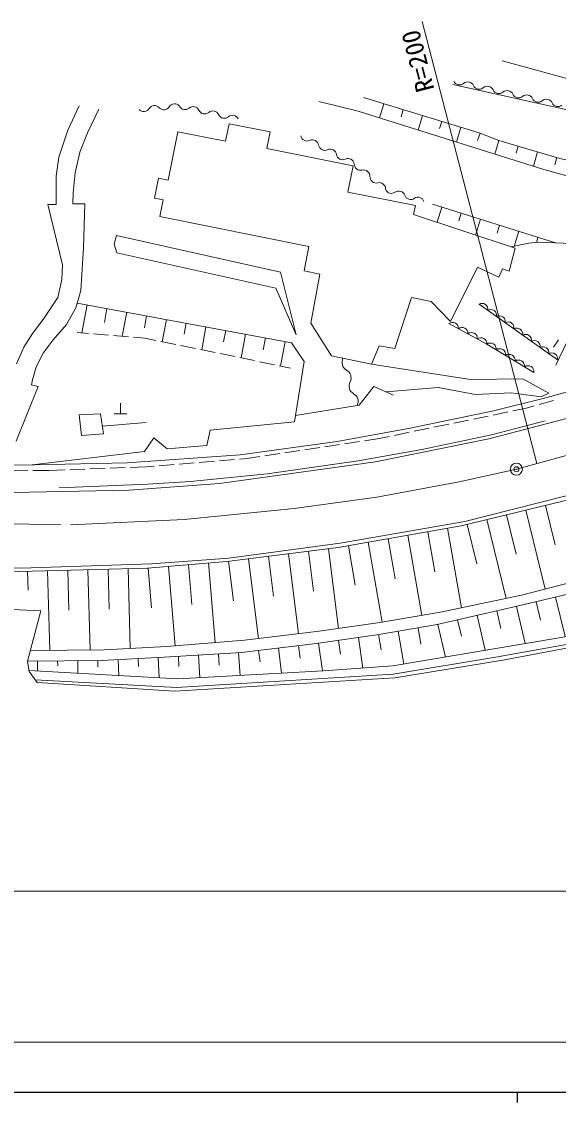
# Model space of a CAD drawing. Units: millimetres at full size, sheet at 1:1000; details may follow other scales. Extents: x 40000 to 680000, y 20000 to 380000.
# Drawn here: x 118776 to 172084, y 204000 to 311418 of the extents above; entities that cross this region are included whole.
import ezdxf
from ezdxf.enums import TextEntityAlignment as Align

# ---------------------------------------------------------------- set-up
doc = ezdxf.new("R2010")
doc.units = ezdxf.units.MM
doc.header["$LTSCALE"] = 1000
doc.header["$PDMODE"] = 32
doc.header["$PDSIZE"] = 500
doc.linetypes.add('CHAIN', pattern=[18.5, 12, -1.5, 3.5, -1.5])
for name, color, linetype, lineweight in [('M-BGD', 7, 'Continuous', 13), ('M-BMK', 2, 'CHAIN', 13), ('M-BMK-SRVR', 3, 'Continuous', 13), ('M-STR-HTXT', 7, 'Continuous', 13), ('M-TTL-BAND', 7, 'Continuous', 25)]:
    doc.layers.add(name, color=color, linetype=linetype, lineweight=lineweight)
doc.styles.add('ＭＳ ゴシック', font='')
doc.styles.get('ＭＳ ゴシック').set_extended_font_data('MS Gothic')

msp = doc.modelspace()

# ---------------------------------------------------------------- linework, layer by layer
at = {"layer": 'M-BGD'}
for p, q in [((154760, 303257), (154328, 301843)), ((156673, 302672), (156457, 301966)), ((158586, 302088), (158144, 300643)), ((139024, 299523), (139374, 301266)), ((139374, 301266), (143450, 300448)), ((160498, 301503), (160278, 300781)), ((162411, 300919), (161960, 299444)), ((133321, 295662), (134287, 300474)), ((134287, 300474), (139024, 299523)), ((143450, 300448), (143118, 298795)), ((164321, 300325), (164041, 299606)), ((143118, 298795), (151694, 297073)), ((166185, 299602), (165783, 298241)), ((168103, 299035), (167902, 298355)), ((170021, 298468), (169599, 297041)), ((171939, 297901), (171728, 297188)), ((151694, 297073), (151173, 294475)), ((131981, 293864), (132380, 295851)), ((132380, 295851), (133321, 295662)), ((151173, 294475), (157882, 293128)), ((132829, 293694), (131981, 293864)), ((132497, 292040), (132829, 293694)), ((159569, 293285), (171790, 289431)), ((157882, 293128), (157706, 292251)), ((157706, 292251), (167782, 288893)), ((160523, 292984), (160046, 291471)), ((162430, 292383), (162192, 291626)), ((147315, 289066), (132497, 292040)), ((164338, 291781), (163841, 290207)), ((166245, 291180), (165997, 290392)), ((168152, 290578), (167679, 289079)), ((146828, 286640), (147315, 289066)), ((170060, 289977), (169899, 289467)), ((167782, 288893), (167211, 286602)), ((164063, 287016), (161360, 281611)), ((166179, 286021), (164063, 287016)), ((166528, 286859), (166179, 286021)), ((167211, 286602), (166528, 286859)), ((148388, 286327), (146828, 286640)), ((147489, 281452), (148388, 286327)), ((157499, 283984), (155831, 278923)), ((159462, 283599), (157499, 283984)), ((161360, 281611), (159462, 283599)), ((125286, 283263), (124769, 280470)), ((127252, 282899), (126994, 281503)), ((129219, 282535), (128777, 280145)), ((171990, 277788), (164201, 283334)), ((131186, 282171), (130964, 280976)), ((133152, 281807), (132745, 279608)), ((135119, 281442), (134915, 280343)), ((149553, 278207), (147489, 281452)), ((124283, 280509), (125406, 280419)), ((125904, 280378), (127399, 280257)), ((137085, 281078), (136664, 278801)), ((139052, 280714), (138841, 279576)), ((127897, 280217), (129392, 280095)), ((129891, 280055), (131013, 279964)), ((131013, 279964), (132120, 279736)), ((132610, 279636), (134079, 279333)), ((141018, 280350), (140582, 277995)), ((142985, 279986), (142767, 278808)), ((144952, 279622), (144501, 277188)), ((172080, 279792), (171615, 279068)), ((134569, 279232), (136038, 278930)), ((136528, 278829), (137997, 278527)), ((138487, 278426), (139956, 278124)), ((154273, 279204), (153530, 277366)), ((155831, 278923), (154273, 279204)), ((140445, 278023), (141915, 277720)), ((142404, 277620), (143874, 277317)), ((144363, 277216), (145470, 276989)), ((153530, 277366), (149553, 278207)), ((128597, 272437), (128597, 273497)), ((167561, 272723), (168793, 272977)), ((168793, 272977), (169681, 273229)), ((170162, 273365), (171606, 273774)), ((124484, 272352), (126623, 272442)), ((124707, 270275), (124484, 272352)), ((126623, 272442), (126920, 270460)), ((127967, 272437), (129227, 272437)), ((161685, 271509), (163154, 271812)), ((163643, 271914), (165112, 272217)), ((165602, 272318), (167071, 272622)), ((126808, 271208), (131150, 271562)), ((157767, 270700), (159236, 271003)), ((159726, 271104), (161195, 271408)), ((126920, 270460), (124707, 270275)), ((150851, 269451), (152334, 269675)), ((152828, 269749), (154087, 269939)), ((154087, 269939), (155319, 270194)), ((155809, 270295), (157278, 270599)), ((144918, 268555), (146401, 268779)), ((146895, 268854), (148379, 269078)), ((148873, 269152), (150356, 269376)), ((134427, 267436), (135922, 267559)), ((136420, 267600), (137915, 267723)), ((138414, 267764), (139909, 267887)), ((140407, 267928), (141188, 267992)), ((141188, 267992), (142446, 268182)), ((142940, 268257), (144424, 268481)), ((117889, 266784), (119389, 266792)), ((119889, 266795), (121465, 266803)), ((121465, 266803), (123062, 266863)), ((123562, 266882), (125061, 266938)), ((125560, 266957), (127059, 267013)), ((127559, 267032), (129058, 267088)), ((129558, 267107), (131155, 267166)), ((131155, 267166), (131936, 267231)), ((132434, 267272), (133929, 267395)), ((170809, 263337), (171764, 259416)), ((166923, 262390), (167876, 258476)), ((168866, 262863), (170776, 255023)), ((161075, 261058), (162466, 253151)), ((163036, 261443), (163986, 257543)), ((164979, 261917), (166886, 254089)), ((155165, 260018), (155865, 256043)), ((157135, 260364), (158538, 252395)), ((159105, 260711), (159806, 256726)), ((149249, 259026), (150234, 251106)), ((151226, 259324), (151918, 255394)), ((153196, 259671), (154595, 251722)), ((141310, 258038), (142297, 250098)), ((143295, 258285), (143789, 254315)), ((145280, 258532), (146268, 250587)), ((147264, 258779), (147758, 254806)), ((119359, 256784), (119410, 254896)), ((121359, 256837), (121570, 248930)), ((123358, 256891), (123464, 252937)), ((125357, 256944), (125570, 248977)), ((127356, 256997), (127463, 253014)), ((129356, 257051), (129568, 249130)), ((131355, 257110), (131689, 253162)), ((133348, 257278), (134016, 249385)), ((135341, 257447), (135675, 253500)), ((137333, 257616), (138004, 249699)), ((139325, 257792), (139816, 253849)), ((169869, 253759), (170309, 251917)), ((171815, 254223), (172753, 250291)), ((165975, 252846), (166374, 251116)), ((167924, 253296), (168775, 249606)), ((160128, 251497), (160874, 248265)), ((162077, 251947), (162450, 250331)), ((164026, 252397), (164825, 248936)), ((154214, 250488), (154470, 248978)), ((156186, 250823), (156739, 247563)), ((158158, 251158), (158434, 249528)), ((146289, 249399), (146437, 248148)), ((148274, 249640), (148665, 246890)), ((150254, 249921), (150450, 248546)), ((152234, 250203), (152666, 247169)), ((132344, 248221), (132451, 246188)), ((134341, 248339), (134403, 247323)), ((136337, 248462), (136476, 246208)), ((138333, 248586), (138403, 247459)), ((140329, 248709), (140470, 246431)), ((142317, 248928), (142451, 247795)), ((144303, 249164), (144599, 246662)), ((120352, 247849), (120364, 246872)), ((122352, 247873), (122358, 247384)), ((124352, 247896), (124367, 246645)), ((126352, 247920), (126359, 247294)), ((128350, 248011), (128433, 246416)), ((130347, 248116), (130389, 247318))]:
    msp.add_line(p, q, dxfattribs=at)
for points in [[(152732, 303877), (164202, 300371), (166165, 299608), (172225, 297817), (178752, 296321), (180559, 296103), (183659, 295947), (187071, 296228), (188769, 299203), (189844, 303020), (186900, 303550), (181276, 304219), (174748, 305263), (166507, 307507)], [(161612, 305168), (178343, 301453), (184528, 300508), (189158, 300584)], [(124485, 303056), (123363, 300626), (122475, 297962), (122210, 296061), (122195, 293242), (121381, 293242), (122846, 287236), (122783, 285772), (122378, 283996), (120914, 281799), (119839, 280413), (118982, 279057), (118250, 277391)], [(171817, 277274), (173312, 280390), (174730, 282524), (176771, 284721), (180572, 288086), (184186, 290719), (183361, 292308), (180603, 294193), (177861, 294722), (170633, 296716), (152203, 302512), (148293, 303493)], [(118242, 269712), (120422, 275147), (119757, 275324), (119840, 275822), (120204, 277120), (120900, 278470), (121907, 279800), (123226, 281327), (124171, 282968), (124649, 284702), (124908, 288919), (125043, 293291), (123870, 293291), (123891, 294413), (124098, 296396), (124545, 298453), (125303, 300353), (126456, 302732)], [(69482, 273395), (74300, 272221), (81466, 270836), (88002, 269680), (97947, 268264), (104247, 267606), (109343, 267274), (120032, 267359), (129270, 267561), (140487, 268356), (150114, 269696), (157374, 271020), (165631, 272718), (170569, 273964), (178779, 276223), (189310, 279557), (197349, 282392), (205714, 285477), (215280, 288873), (222555, 291397), (231382, 294554)], [(264354, 294486), (268699, 287334), (261653, 285494), (251940, 282445), (232443, 275388), (219123, 270726), (201773, 264732), (198758, 263517), (185760, 259182), (179193, 257196), (168421, 254415), (160382, 252709), (154353, 251681), (148324, 250840), (140917, 249928), (133205, 249321), (126966, 248994), (119637, 248907)], [(167384, 289026), (169164, 289385), (170088, 289489), (172549, 289405), (174990, 289094), (178625, 288824), (181886, 289043)], [(264755, 285277), (269681, 285815), (269267, 286412), (261368, 284424), (251675, 281219), (232169, 274228), (218844, 269487), (201588, 263373), (198462, 262262), (185447, 257977), (178878, 255908), (168136, 253345), (160058, 251481), (154063, 250463), (148026, 249604), (140612, 248727), (132920, 248251), (126681, 247924), (119352, 247837)], [(119822, 267357), (130976, 268695), (131895, 270035), (133235, 268960), (137176, 269287), (137503, 270814), (145885, 271655), (146850, 277622), (145573, 279507), (124303, 283445)], [(169653, 276555), (164977, 279370), (161218, 281405)], [(119496, 246921), (134278, 246085), (148766, 246895), (155652, 247378), (172352, 250213), (183724, 252410), (192246, 254762), (197122, 256398), (214726, 261072), (221954, 262972), (226503, 262926), (247581, 271774), (264967, 279086)], [(154992, 274620), (160140, 275045), (163848, 274349), (167379, 274536), (170380, 274110), (171149, 274474), (168553, 275917), (163360, 275845), (153530, 277366)], [(145986, 272283), (152309, 273300), (153742, 275159), (155716, 274307)], [(69231, 270914), (73088, 269995), (80940, 268437), (88932, 267020), (98855, 265789), (108140, 264948), (117892, 264605), (129452, 264854), (138425, 265509), (153910, 267659), (165189, 269949), (178104, 273345)], [(170767, 271732), (165455, 270345), (158538, 268896), (152213, 267759), (143162, 266466), (135544, 265718), (131275, 265454), (122520, 265064)], [(68478, 263385), (76160, 261614), (83686, 260195), (92757, 258935), (98199, 258225), (108834, 257332), (118731, 257093), (131662, 257529), (139358, 258100), (150398, 259565), (162788, 261746), (174929, 264799)], [(102077, 257344), (108636, 257010), (118558, 256762), (131265, 257102), (139144, 257769), (150205, 259144), (162443, 261299), (174710, 264287)], [(120117, 246009), (134158, 245252), (155673, 246577), (166048, 248267), (177872, 250393), (186121, 252146), (192500, 253922), (197595, 255721), (207100, 258350)], [(207229, 257976), (197904, 255573), (195442, 254592), (192155, 253517), (188136, 252310), (180424, 250580), (166559, 247963), (155826, 246203), (133977, 244879), (120318, 245734)], [(101743, 257584), (102117, 255954), (115629, 253087), (120692, 252869), (119352, 247837), (119508, 246840), (120318, 245734)]]:
    msp.add_lwpolyline(points, dxfattribs=at)
msp.add_lwpolyline([(146049, 280286), (144484, 286502), (128214, 290155), (127965, 289303), (128235, 288441), (144008, 284909)], close=True, dxfattribs=at)
for centre, radius, start, end in [((162263, 305751), 625, 204.4367, 310.69691), ((163078, 304803), 625, 24.4367, 130.69691), ((164216, 305320), 625, 204.4367, 310.69691), ((165031, 304373), 625, 24.4367, 130.69691), ((166169, 304890), 625, 204.4367, 310.69691), ((166985, 303942), 625, 24.4367, 130.69691), ((168123, 304459), 625, 204.4367, 310.69691), ((168938, 303512), 625, 24.4367, 130.69691), ((131976, 302448), 625, 41.79701, 148.05721), ((132908, 303281), 625, 221.79701, 328.05721), ((133969, 302620), 625, 41.79701, 148.05721), ((135004, 303295), 625, 204.42183, 310.68203), ((135818, 302347), 625, 24.42183, 130.68203), ((170076, 304029), 625, 204.4367, 310.69691), ((170891, 303081), 625, 24.4367, 130.69691), ((172029, 303598), 625, 204.4367, 310.69691), ((130915, 303109), 625, 221.79701, 328.05721), ((136957, 302864), 625, 204.42183, 310.68203), ((137771, 301916), 625, 24.42183, 130.68203), ((138910, 302433), 625, 204.42183, 310.68203), ((139724, 301485), 625, 24.42183, 130.68203), ((147120, 300175), 625, 189.16099, 295.42119), ((147657, 299046), 625, 9.16099, 115.42119), ((148891, 299245), 625, 189.16099, 295.42119), ((149427, 298116), 625, 9.16099, 115.42119), ((150661, 298315), 625, 189.16099, 295.42119), ((151198, 297186), 625, 9.16099, 115.42119), ((152439, 297262), 625, 177.80766, 284.06787), ((152743, 296049), 625, 357.80766, 104.06787), ((153992, 296001), 625, 177.80766, 284.06787), ((154296, 294789), 625, 357.80766, 104.06787), ((155511, 294971), 625, 199.2103, 305.4705), ((156236, 293953), 625, 19.2103, 125.4705), ((157417, 294364), 625, 199.2103, 305.4705), ((158142, 293346), 625, 19.2103, 125.4705), ((164501, 282840), 578, 347.79056, 121.30771), ((165367, 282224), 578, 347.79056, 121.30771), ((161577, 280946), 583, 355.12426, 128.01028), ((166232, 281608), 578, 347.79056, 121.30771), ((167098, 280992), 578, 347.79056, 121.30771), ((162517, 280437), 583, 355.12426, 128.01028), ((163456, 279928), 583, 355.12426, 128.01028), ((167963, 280375), 578, 347.79056, 121.30771), ((164396, 279419), 583, 355.12426, 128.01028), ((165316, 278873), 600, 353.61459, 124.29897), ((168829, 279759), 578, 347.79056, 121.30771), ((169694, 279143), 578, 347.79056, 121.30771), ((166251, 278311), 600, 353.61459, 124.29897), ((167186, 277748), 600, 353.61459, 124.29897), ((170560, 278527), 578, 347.79056, 121.30771), ((171425, 277911), 578, 347.79056, 121.30771), ((151468, 277556), 876, 152.14777, 240.90251), ((168121, 277185), 600, 353.61459, 124.29897), ((169057, 276622), 600, 353.61459, 124.29897), ((150616, 276024), 876, 332.14777, 60.90251), ((152166, 275206), 876, 152.14777, 240.90251), ((151313, 273674), 876, 332.14777, 60.90251)]:
    msp.add_arc(centre, radius, start, end, dxfattribs=at)
at = {"layer": 'M-BMK'}
msp.add_lwpolyline([(68872, 267355), (74611, 266034), (83374, 264398), (92511, 262996), (102863, 262038), (110621, 261571), (123637, 261407), (134924, 261945), (145860, 263020), (154039, 264141), (162218, 265684), (167914, 266930), (177340, 269514)], dxfattribs=at)
at = {"layer": 'M-BMK-SRVR'}
msp.add_circle((167914, 266930), 600, dxfattribs=at)
msp.add_point((167914, 266930), dxfattribs=at)
at = {"layer": 'M-STR-HTXT'}
for p, q in [((169930, 267483), (158541, 311418)), ((101743, 225000), (363429, 225000)), ((101743, 210000), (363429, 210000))]:
    msp.add_line(p, q, dxfattribs=at)
at = {"layer": 'M-TTL-BAND'}
for p, q in [((40000, 205000), (579000, 205000)), ((168000, 205000), (168000, 204000))]:
    msp.add_line(p, q, dxfattribs=at)

# ---------------------------------------------------------------- texts
at = {"layer": 'M-STR-HTXT', "style": 'ＭＳ ゴシック'}
msp.add_text('R=200', height=1833, rotation=104.533, dxfattribs=at).set_placement((158111, 307489), align=Align.MIDDLE_CENTER)

doc.saveas('drawing.dxf')
